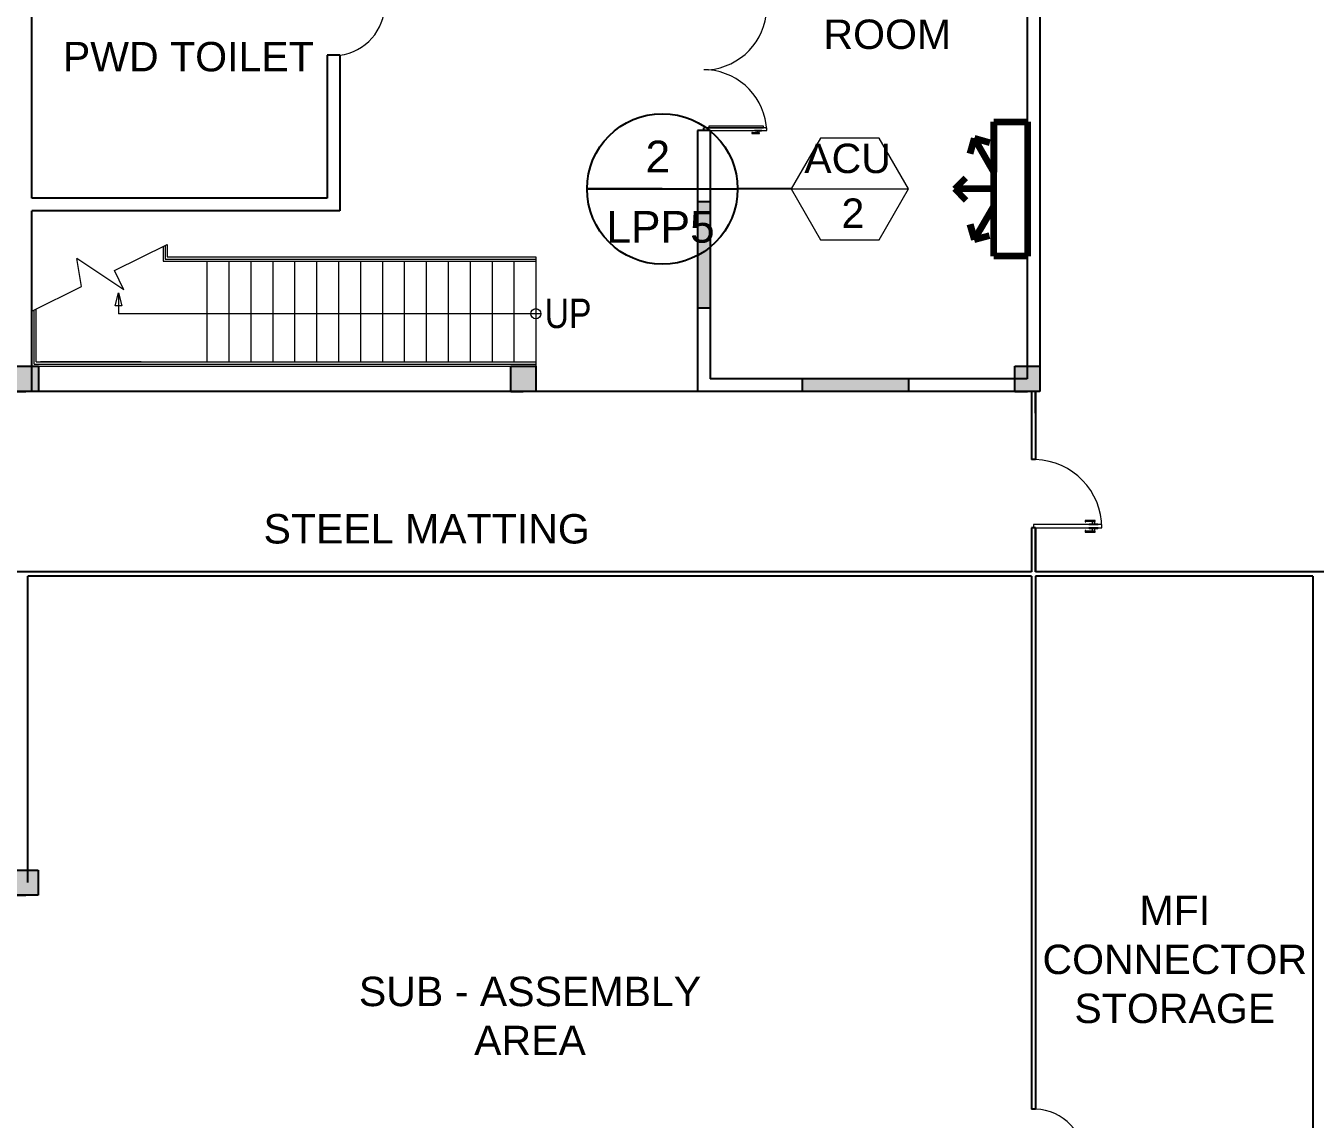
# Model space of a CAD drawing. Header units: millimetres. Extents: x 3339 to 2017737, y 4955 to 2748989.
# Drawn here: x 1354195 to 1369547, y 1280893 to 1293912 of the extents above; entities that cross this region are included whole.
import ezdxf

# ---------------------------------------------------------------- set-up
doc = ezdxf.new("R2010")
doc.units = ezdxf.units.MM
doc.header["$LTSCALE"] = 30
for name, color, linetype, lineweight in [('A-DETL-GENF', 92, 'Continuous', 13), ('A-DOOR', 31, 'Continuous', 13), ('ACU', 4, 'Continuous', 13), ('STAIR', 1, 'Continuous', 5), ('T-WAL', 4, 'Continuous', 5)]:
    doc.layers.add(name, color=color, linetype=linetype, lineweight=lineweight)
for name, color, linetype in [('DIM LINES', 7, 'Continuous'), ('TEXT', 7, 'Continuous'), ('window', 92, 'Continuous')]:
    doc.layers.add(name, color=color, linetype=linetype)
doc.styles.add('Arial Narrow', font='ARIALN.TTF', dxfattribs={"height": 200})
doc.styles.get("Standard").update_dxf_attribs({"font": 'arial.ttf'})
doc.dimstyles.new('GREEN', dxfattribs={"dimtxt": 1000, "dimasz": 600, "dimexe": 0.18, "dimexo": 0.0625, "dimgap": 0.09, "dimtad": 2, "dimdec": 0, "dimzin": 0, "dimdsep": 46, "dimtxsty": 'Standard', "dimblk": 'ARCHTICK', "dimcen": 0.09, "dimclrd": 3, "dimclre": 3, "dimclrt": 2, "dimadec": 0, "dimazin": 0, "dimtfac": 1, "dimtdec": 0, "dimtofl": 0, "dimtmove": 0, "dimatfit": 3, "dimfxl": 1, "dimtolj": 1, "dimtzin": 0, "dimarcsym": 0})

# ---------------------------------------------------------------- blocks, each defined once
blk = doc.blocks.new('double door no base 0.5')
at = {"color": 0}
for p, q in [((62065, 59903), (62095, 59903)), ((63478, 59903), (63508, 59903))]:
    blk.add_line(p, q, dxfattribs=at)
at = {"layer": 'A-DETL-GENF'}
for p, q in [((62095, 59843), (62095, 59193)), ((62118, 59843), (62095, 59843)), ((62118, 59193), (62118, 59843)), ((63456, 59193), (63456, 59843)), ((63456, 59843), (63478, 59843)), ((63478, 59843), (63478, 59193)), ((62036, 59324), (62027, 59332)), ((62027, 59332), (62027, 59271)), ((62042, 59332), (62027, 59332)), ((62027, 59271), (62036, 59271)), ((62037, 59271), (62027, 59271)), ((62027, 59271), (62027, 59242)), ((62036, 59271), (62036, 59324)), ((62036, 59324), (62042, 59324)), ((62037, 59242), (62037, 59271)), ((62037, 59268), (62037, 59244)), ((62061, 59268), (62037, 59268)), ((62042, 59324), (62042, 59332)), ((62065, 59299), (62061, 59294)), ((62061, 59294), (62061, 59218)), ((62061, 59244), (62061, 59268)), ((62065, 59214), (62065, 59299)), ((63508, 59214), (63508, 59299)), ((63508, 59299), (63513, 59294)), ((63513, 59294), (63513, 59218)), ((63513, 59244), (63513, 59268)), ((63513, 59268), (63537, 59268)), ((63532, 59324), (63532, 59332)), ((63532, 59332), (63546, 59332)), ((63538, 59324), (63532, 59324)), ((63537, 59271), (63546, 59271)), ((63537, 59242), (63537, 59271)), ((63537, 59268), (63537, 59244)), ((63538, 59324), (63546, 59332)), ((63538, 59271), (63538, 59324)), ((63546, 59271), (63538, 59271)), ((63546, 59332), (63546, 59271)), ((63546, 59271), (63546, 59242)), ((62027, 59242), (62037, 59242)), ((62037, 59244), (62061, 59244)), ((62061, 59218), (62065, 59214)), ((62095, 59193), (62118, 59193)), ((63478, 59193), (63456, 59193)), ((63513, 59218), (63508, 59214)), ((63537, 59244), (63513, 59244)), ((63546, 59242), (63537, 59242))]:
    blk.add_line(p, q, dxfattribs=at)
at = {"layer": 'A-DOOR', "lineweight": 18}
for p, q in [((62065, 59903), (62065, 59153)), ((62065, 59903), (62095, 59903)), ((62095, 59153), (62095, 59903)), ((63478, 59153), (63478, 59903)), ((63508, 59903), (63478, 59903)), ((63508, 59903), (63508, 59153)), ((62065, 59153), (62095, 59153)), ((63508, 59153), (63478, 59153))]:
    blk.add_line(p, q, dxfattribs=at)
at = {"layer": 'A-DOOR'}
blk.add_line((62787, 59847), (62787, 59903), dxfattribs=at)
for centre, start, end in [((62030, 59913), 272.6963, 355.0387), ((63544, 59913), 184.9613, 267.3037)]:
    blk.add_arc(centre, 760, start, end, dxfattribs=at)
blk = doc.blocks.new('_ArchTick')
at = {"color": 0, "linetype": 'ByBlock', "const_width": 0.15}
blk.add_lwpolyline([(-0.5, -0.5), (0.5, 0.5)], dxfattribs=at)
blk = doc.blocks.new('*D880')
at = {"layer": 'Defpoints', "color": 0, "transparency": 16777216}
for p in [(1342118, 1301709), (1382779, 1301709), (1375193, 1238709)]:
    blk.add_point(p, dxfattribs=at)
at = {"layer": 'DIM LINES', "color": 3, "linetype": 'ByBlock', "lineweight": -2, "transparency": 16777216}
for p, q in [((1342119, 1301709), (1382779, 1301709)), ((1382779, 1238709), (1382779, 1301709)), ((1375194, 1238709), (1382779, 1238709))]:
    blk.add_line(p, q, dxfattribs=at)
at = {"layer": 'DIM LINES', "color": 3, "lineweight": -2, "transparency": 16777216, "xscale": 600, "yscale": 600, "zscale": 600}
for p, rotation in [((1382779, 1301709), 90), ((1382779, 1238709), 270)]:
    blk.add_blockref('_ArchTick', p, dxfattribs=dict(at, rotation=rotation))
at = {"layer": 'DIM LINES', "color": 2, "transparency": 16777216, "insert": (1383290, 1270209), "char_height": 1000, "attachment_point": 5, "rotation": 90}
blk.add_mtext('\\A1;63000', dxfattribs=at)
blk = doc.blocks.new('Poste with lines')
h = blk.add_hatch(color=2)
h.dxf.hatch_style = 1
h.paths.add_polyline_path([(13203, 12318), (12903, 12318), (12903, 12018), (13203, 12018)])
at = {"color": 0}
for p, q in [((12903, 12018), (12903, 12318)), ((12903, 12318), (13203, 12318)), ((13203, 12318), (13203, 12018)), ((12903, 12018), (12903, 12168)), ((12903, 12018), (13053, 12018)), ((13053, 12018), (12903, 12018)), ((13203, 12018), (12903, 12018))]:
    blk.add_line(p, q, dxfattribs=at)

msp = doc.modelspace()

# ---------------------------------------------------------------- hatches: boundary and pattern name
at = {"layer": 'window'}
h = msp.add_hatch(color=256, dxfattribs=at)
h.dxf.hatch_style = 1
h.paths.add_polyline_path([(1362193.449, 1291821.191), (1362193.449, 1290554.524), (1362343.449, 1290554.524), (1362343.449, 1291821.191)])
h = msp.add_hatch(color=256, dxfattribs=at)
h.dxf.hatch_style = 1
h.paths.add_polyline_path([(1364703.403, 1289709.357), (1363436.736, 1289709.357), (1363436.736, 1289559.357), (1364703.403, 1289559.357)])

# ---------------------------------------------------------------- linework, layer by layer
at = {"color": 0}
for p, q in [((1366118.449, 1298709.357), (1366118.449, 1289709.357)), ((1366268.449, 1298709.357), (1366268.449, 1289559.357)), ((1354268.449, 1291859.357), (1354268.449, 1294267.691)), ((1357782.949, 1293561.815), (1357782.949, 1291859.357)), ((1357932.949, 1293561.815), (1357782.949, 1293561.815)), ((1357932.949, 1293561.815), (1357932.949, 1291709.357)), ((1362343.449, 1293389.695), (1362343.449, 1293386.02)), ((1362193.449, 1292666.357), (1362193.449, 1289559.357)), ((1362343.449, 1292666.357), (1362193.449, 1292666.357)), ((1362343.449, 1292666.357), (1362343.449, 1289709.357)), ((1357782.949, 1291859.357), (1354268.449, 1291859.357)), ((1357782.949, 1291859.357), (1354268.449, 1291859.357)), ((1354268.449, 1289559.357), (1354268.449, 1291709.357)), ((1357932.949, 1291709.357), (1354268.449, 1291709.357)), ((1366168.449, 1289559.357), (1342118.449, 1289559.357)), ((1366118.449, 1289709.357), (1362343.449, 1289709.357)), ((1366168.449, 1289559.357), (1366168.449, 1289298.357)), ((1366268.449, 1289559.357), (1366218.449, 1289559.357)), ((1366218.449, 1289559.357), (1366218.449, 1289298.357)), ((1366168.449, 1287932.549), (1366168.449, 1287409.357)), ((1366218.449, 1287932.549), (1366218.449, 1287409.357)), ((1366168.449, 1287409.357), (1342168.449, 1287409.357)), ((1371912.449, 1287409.357), (1366218.449, 1287409.357)), ((1354218.449, 1283709.357), (1354218.449, 1287359.357)), ((1366168.449, 1287359.357), (1354218.449, 1287359.357)), ((1366168.449, 1287359.357), (1366168.449, 1281014.095)), ((1369168.449, 1287359.357), (1366218.449, 1287359.357)), ((1366218.449, 1287359.357), (1366218.449, 1281043.107)), ((1369518.449, 1287359.357), (1369168.449, 1287359.357)), ((1369518.449, 1287359.357), (1369518.449, 1277709.357)), ((1366218.449, 1281014.095), (1366168.449, 1281014.095)), ((1366218.449, 1281043.107), (1366218.449, 1281014.095))]:
    msp.add_line(p, q, dxfattribs=at)
for p, q in [((1361773.585, 1291969.437), (1360873.585, 1291969.437)), ((1360873.585, 1291969.437), (1362673.585, 1291969.437)), ((1361773.585, 1291969.437), (1361773.585, 1291969.437)), ((1363305.974, 1291969.437), (1362673.585, 1291969.437)), ((1366218.449, 1289298.357), (1366218.449, 1289559.357)), ((1366168.449, 1289298.357), (1366168.449, 1288746.165)), ((1366218.449, 1289298.357), (1366218.449, 1288746.165)), ((1366218.449, 1288746.165), (1366168.449, 1288746.165)), ((1366218.449, 1287932.549), (1366168.449, 1287932.549)), ((1366218.449, 1287409.357), (1366218.449, 1287932.549))]:
    msp.add_line(p, q)
msp.add_circle((1361773.585, 1291969.437), 896.27)
at = {"layer": 'A-DETL-GENF'}
for p, q in [((1366805.992, 1288023.349), (1366805.992, 1288004.189)), ((1366888.399, 1288023.349), (1366805.992, 1288023.349)), ((1366817.847, 1288011.902), (1366806.4, 1288023.349)), ((1366888.399, 1288011.902), (1366888.399, 1288023.349)), ((1366926.499, 1288023.349), (1366888.399, 1288023.349)), ((1366888.399, 1288023.349), (1366888.399, 1288010.649)), ((1366926.499, 1288010.649), (1366926.499, 1288023.349)), ((1366805.992, 1288004.189), (1366817.847, 1288004.189)), ((1366817.847, 1287900.91), (1366805.992, 1287900.91)), ((1366805.992, 1287900.91), (1366805.992, 1287881.749)), ((1366805.992, 1287881.749), (1366888.399, 1287881.749)), ((1366817.847, 1287893.196), (1366806.4, 1287881.749)), ((1366817.847, 1288004.189), (1366817.847, 1288011.902)), ((1366817.847, 1288011.902), (1366888.399, 1288011.902)), ((1366817.847, 1287893.196), (1366817.847, 1287900.91)), ((1366888.399, 1287893.196), (1366817.847, 1287893.196)), ((1366856.649, 1287978.899), (1366850.299, 1287972.549)), ((1366850.299, 1287972.549), (1366964.599, 1287972.549)), ((1366964.599, 1287932.549), (1366850.299, 1287932.549)), ((1366850.299, 1287932.549), (1366856.649, 1287926.199)), ((1366958.249, 1287978.899), (1366856.649, 1287978.899)), ((1366856.649, 1287926.199), (1366958.249, 1287926.199)), ((1366888.399, 1288010.649), (1366926.499, 1288010.649)), ((1366888.399, 1287894.449), (1366888.399, 1287881.749)), ((1366926.499, 1287894.449), (1366888.399, 1287894.449)), ((1366888.399, 1287881.749), (1366888.399, 1287893.196)), ((1366888.399, 1287881.749), (1366926.499, 1287881.749)), ((1366891.574, 1288010.649), (1366891.574, 1287978.899)), ((1366923.324, 1288010.649), (1366891.574, 1288010.649)), ((1366891.574, 1287978.899), (1366923.324, 1287978.899)), ((1366923.324, 1287926.199), (1366891.574, 1287926.199)), ((1366891.574, 1287926.199), (1366891.574, 1287894.449)), ((1366891.574, 1287894.449), (1366923.324, 1287894.449)), ((1366923.324, 1287978.899), (1366923.324, 1288010.649)), ((1366923.324, 1287894.449), (1366923.324, 1287926.199)), ((1366926.499, 1287881.749), (1366926.499, 1287894.449)), ((1366964.599, 1287972.549), (1366958.249, 1287978.899)), ((1366958.249, 1287926.199), (1366964.599, 1287932.549))]:
    msp.add_line(p, q, dxfattribs=at)
at = {"layer": 'A-DOOR', "lineweight": 18}
for p, q in [((1366193.449, 1287972.549), (1366193.449, 1287932.549)), ((1367007.449, 1287972.549), (1366193.449, 1287972.549)), ((1366193.449, 1287932.549), (1367007.449, 1287932.549)), ((1367007.449, 1287932.549), (1367007.449, 1287972.549))]:
    msp.add_line(p, q, dxfattribs=at)
at = {"layer": 'A-DOOR'}
for centre, radius, start, end in [((1357857.949, 1294167.691), 610.5, 277.05662, 0), ((1366193.449, 1287932.549), 814, 0, 88.2400249), ((1366193.449, 1280404.107), 610.5, 0, 87.6530792)]:
    msp.add_arc(centre, radius, start, end, dxfattribs=at)
at = {"layer": 'ACU', "lineweight": 211, "ltscale": 5}
for p, q in [((1365721.689, 1291169.437), (1365721.689, 1292769.437)), ((1365721.689, 1292769.437), (1366121.689, 1292769.437)), ((1365721.689, 1292769.437), (1365721.689, 1292169.437)), ((1366121.689, 1292769.437), (1366121.689, 1291169.437)), ((1365440.007, 1292391.088), (1365488.732, 1292572.931)), ((1365555.291, 1292457.647), (1365488.732, 1292572.931)), ((1365488.732, 1292572.931), (1365670.575, 1292524.207)), ((1365721.689, 1292169.437), (1365555.291, 1292457.647)), ((1365255.775, 1291969.437), (1365388.893, 1292102.556)), ((1365388.893, 1291969.437), (1365255.775, 1291969.437)), ((1365255.775, 1291969.437), (1365388.893, 1291836.319)), ((1365388.893, 1291836.319), (1365255.775, 1291969.437)), ((1365721.689, 1291969.437), (1365388.893, 1291969.437)), ((1365721.689, 1291169.437), (1365721.689, 1291969.437)), ((1365721.689, 1291769.437), (1365555.291, 1291481.227)), ((1365488.732, 1291365.943), (1365440.007, 1291547.787)), ((1365440.007, 1291547.787), (1365488.732, 1291365.943)), ((1365555.291, 1291481.227), (1365488.732, 1291365.943)), ((1365488.732, 1291365.943), (1365670.575, 1291414.668)), ((1366121.689, 1291169.437), (1365721.689, 1291169.437))]:
    msp.add_line(p, q, dxfattribs=at)
at = {"layer": 'ACU'}
msp.add_line((1363305.974, 1291969.437), (1364705.974, 1291969.437), dxfattribs=at)
msp.add_lwpolyline([(1363655.974, 1292575.655), (1363305.974, 1291969.437), (1363655.974, 1291363.22), (1364355.974, 1291363.22), (1364705.974, 1291969.437), (1364355.974, 1292575.655)], close=True, dxfattribs=at)
at = {"layer": 'STAIR'}
for p, q in [((1355249.442, 1290998.935), (1355879.56, 1291309.357)), ((1355362.643, 1290769.15), (1354804.061, 1291142.493)), ((1354268.449, 1290515.659), (1354858.659, 1290806.42)), ((1354268.449, 1289859.357), (1354268.449, 1290515.659)), ((1354293.449, 1289884.357), (1354293.449, 1290527.975)), ((1354318.449, 1289909.357), (1354318.449, 1290540.291)), ((1360268.547, 1289859.357), (1360268.449, 1289859.357))]:
    msp.add_line(p, q, dxfattribs=at)
at = {"layer": 'STAIR', "color": 244, "linetype": 'ByBlock', "true_color": 0x991b1e}
msp.add_line((1360268.449, 1291109.357), (1360268.449, 1289859.357), dxfattribs=at)
at = {"layer": 'STAIR', "color": 1}
for p, q in [((1355258.816, 1290579.606), (1355297.616, 1290733.004)), ((1355297.616, 1290733.004), (1355297.616, 1290484.357)), ((1355297.616, 1290733.004), (1355339.581, 1290579.606)), ((1355339.581, 1290579.606), (1355258.816, 1290579.606)), ((1360328.829, 1290484.357), (1355297.616, 1290484.357))]:
    msp.add_line(p, q, dxfattribs=at)
at = {"layer": 'STAIR'}
for points in [[(1354858.659, 1290806.42), (1354804.061, 1291142.493)], [(1355362.643, 1290769.15), (1355249.442, 1290998.935)]]:
    msp.add_lwpolyline(points, dxfattribs=at)
at = {"layer": 'STAIR', "color": 1}
msp.add_circle((1360268.449, 1290484.357), 60.379, dxfattribs=at)
at = {"layer": 'T-WAL', "color": 244, "linetype": 'ByBlock', "true_color": 0x991b1e}
for p, q in [((1355829.56, 1291284.725), (1355829.56, 1291109.357)), ((1355854.56, 1291297.041), (1355854.56, 1291134.357)), ((1355879.56, 1291309.357), (1355879.56, 1291159.357)), ((1355829.56, 1291109.357), (1360268.449, 1291109.357)), ((1355854.56, 1291134.357), (1360268.449, 1291134.357)), ((1355879.56, 1291159.357), (1360268.449, 1291159.357)), ((1356351.783, 1291109.357), (1356351.783, 1289909.357)), ((1356612.894, 1291109.357), (1356612.894, 1289909.357)), ((1356874.005, 1291109.357), (1356874.005, 1289909.357)), ((1357135.116, 1291109.357), (1357135.116, 1289909.357)), ((1357396.227, 1291109.357), (1357396.227, 1289909.357)), ((1357657.338, 1291109.357), (1357657.338, 1289909.357)), ((1357918.449, 1291109.357), (1357918.449, 1289909.357)), ((1358179.56, 1291109.357), (1358179.56, 1289909.357)), ((1358440.671, 1291109.357), (1358440.671, 1289909.357)), ((1358701.783, 1291109.357), (1358701.783, 1289909.357)), ((1358962.894, 1291109.357), (1358962.894, 1289909.357)), ((1359224.005, 1291109.357), (1359224.005, 1289909.357)), ((1359485.116, 1291109.357), (1359485.116, 1289909.357)), ((1359746.227, 1291109.357), (1359746.227, 1289909.357)), ((1360007.338, 1291109.357), (1360007.338, 1289909.357)), ((1360268.449, 1291159.357), (1360268.449, 1291109.357)), ((1354293.449, 1289884.357), (1360268.449, 1289884.357)), ((1354318.449, 1289909.357), (1360268.449, 1289909.357)), ((1355568.449, 1289909.357), (1354368.449, 1289909.357)), ((1355026.783, 1289909.357), (1356226.783, 1289909.357)), ((1354268.449, 1289859.357), (1360268.449, 1289859.357))]:
    msp.add_line(p, q, dxfattribs=at)
at = {"layer": 'window'}
for p, q in [((1362193.449, 1291821.191), (1362343.449, 1291821.191)), ((1362193.449, 1290554.524), (1362343.449, 1290554.524)), ((1363436.736, 1289709.357), (1363436.736, 1289559.357)), ((1364703.403, 1289709.357), (1364703.403, 1289559.357))]:
    msp.add_line(p, q, dxfattribs=at)

# ---------------------------------------------------------------- block references
at = {"color": 0, "rotation": 90.00000000001343}
msp.add_blockref('double door no base 0.5', (1422171.711, 1230601.086), dxfattribs=at)
at = {"color": 0}
for p in [(1341141.398, 1277541.247), (1347065.056, 1277541.247), (1353066.578, 1277541.247), (1341141.218, 1271541.247)]:
    msp.add_blockref('Poste with lines', p, dxfattribs=at)

# ---------------------------------------------------------------- texts
at = {"char_height": 377.35925, "attachment_point": 1}
for s, insert in [('\\pxt0.39537;2', (1361573.585, 1292544.776)), ('\\pxqc,t0.39537;LPP5', (1361563.585, 1291706.797))]:
    msp.add_mtext_dynamic_manual_height_columns(s, width=377.35925, gutter_width=1886.796, heights=[0], dxfattribs=dict(at, insert=insert))
at = {"layer": 'ACU', "char_height": 350, "attachment_point": 1}
for s, width, gutter_width, insert in [('\\pxt0,1;ACU', 569.29963, 2002.986, (1363463.331, 1292508.5)), ('2', 551.54222, 2757.711, (1363906.428, 1291855.995))]:
    msp.add_mtext_dynamic_manual_height_columns(s, width=width, gutter_width=gutter_width, heights=[0], dxfattribs=dict(at, insert=insert))
at = {"layer": 'STAIR', "color": 1, "insert": (1360373.595, 1290662.819), "char_height": 350, "attachment_point": 1, "style": 'Arial Narrow'}
msp.add_mtext_dynamic_manual_height_columns('UP', width=800.09192, gutter_width=1, heights=[136.329], dxfattribs=at)
at = {"layer": 'TEXT', "char_height": 350, "attachment_point": 1}
for s, width, heights, insert in [('\\pxqc;PRINTING ROOM', 3290.12636, [1406.025], (1362807.179, 1294569.845)), ('\\pxqc,t9;PWD TOILET', 2917.42681, [1406.025], (1354671.615, 1293719.909)), ('\\pxqc;STEEL MATTING', 4394.73285, [1406.025], (1356770.439, 1288097.898)), ('\\pxqc;MFI CONNECTOR STORAGE', 3649.6882, [2051.328], (1366050.26, 1283554.372)), ('\\pxqc;SUB - ASSEMBLY AREA', 4394.73285, [1406.025], (1358000.876, 1282589.03))]:
    msp.add_mtext_dynamic_manual_height_columns(s, width=width, gutter_width=0, heights=heights, dxfattribs=dict(at, insert=insert))

# ---------------------------------------------------------------- dimensions: what is measured, and where the dimension line sits
at = {"layer": 'DIM LINES', "color": 0}
dim = msp.add_linear_dim(base=(1382779.131, 1301709.357), p1=(1375193.449, 1238709.357), p2=(1342118.449, 1301709.357), angle=90, dimstyle='GREEN', dxfattribs=at)
dim.commit()
dim.dimension.update_dxf_attribs({"geometry": '*D880', "text_midpoint": (1383290.135, 1270209.357)})

doc.saveas('drawing.dxf')
